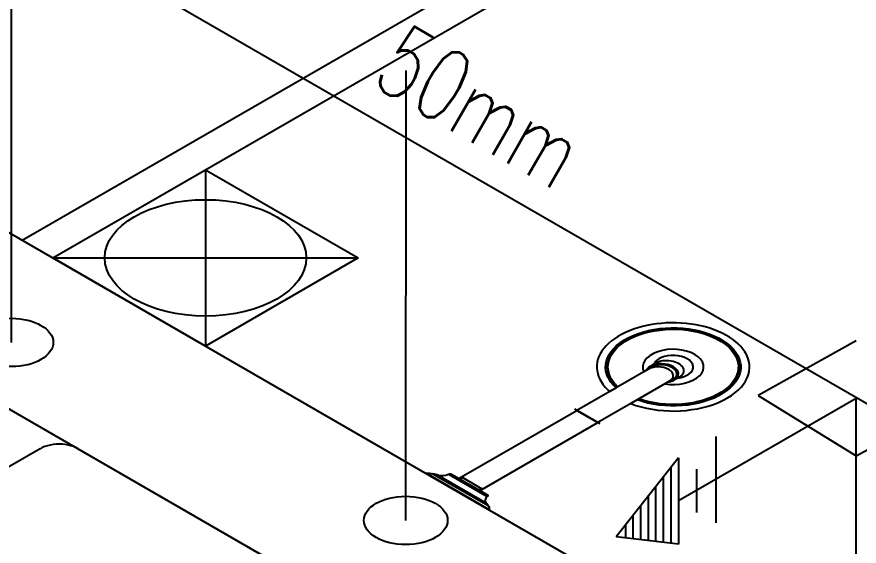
# Model space of a CAD drawing. Header units: millimetres. Extents: x 474.7 to 528.3, y 13.1 to 23.5.
# Drawn here: x 510.062 to 510.647, y 16.845 to 17.213 of the extents above; entities that cross this region are included whole.
import ezdxf

# ---------------------------------------------------------------- set-up
doc = ezdxf.new("R2010")
doc.units = ezdxf.units.MM
doc.header["$LTSCALE"] = 2.5
doc.linetypes.add('DASHDOT', pattern=[1, 0.5, -0.25, 0, -0.25])
doc.linetypes.add('HIDDEN2', pattern=[0.1875, 0.125, -0.0625])
for name, color, linetype in [('EIXO', 253, 'Continuous'), ('I-AGUA FRIA', 5, 'Continuous'), ('I-ARQ', 8, 'Continuous'), ('I-CONEXAO', 1, 'Continuous'), ('I-NORMO_INST', 4, 'Continuous')]:
    doc.layers.add(name, color=color, linetype=linetype)
doc.styles.add('25', font='ROMANS.SHX', dxfattribs={"width": 0.7, "height": 0.05})

# ---------------------------------------------------------------- blocks, each defined once
blk = doc.blocks.new('*U47')
at = {"color": 8, "extrusion": (0, 0.816497, 0.57735)}
blk.add_circle((0.00115, -4.25672, -3.01032), 0.02909, dxfattribs=at)
at = {"layer": 'EIXO', "linetype": 'HIDDEN2'}
blk.add_line((-0.00115, -0.0003, -2.96532), (0, 0.96404), dxfattribs=at)
blk = doc.blocks.new('A$C79730085')
at = {"color": 8}
for p, q in [((-0.004, 0.16452, 2.24829), (0.0038, 0.16002, 2.24829)), ((-0.00715, 0.16027, 2.24829), (0.00695, 0.15212, 2.24829)), ((-0.01031, 0.15602, 2.24829), (0.01011, 0.14423, 2.24829)), ((-0.01662, 0.14752, 2.24829), (0.01642, 0.12845, 2.24829)), ((-0.01346, 0.15177, 2.24829), (0.01326, 0.13634, 2.24829)), ((-0.01977, 0.14327, 2.24829), (0.01957, 0.12055, 2.24829)), ((-0.02293, 0.13902, 2.24829), (0.02273, 0.11266, 2.24829))]:
    blk.add_line(p, q, dxfattribs=at)
at = {"layer": 'I-CONEXAO'}
for p, q in [((-0.02608, 0.13477, 2.24829), (-0.0001, 0.16977, 2.24829)), ((0.02588, 0.10477, 2.24829), (-0.0001, 0.16977, 2.24829)), ((0.02588, 0.10477, 2.24829), (-0.02608, 0.13477, 2.24829)), ((0.01279, 0.09803), (-0.01319, 0.11303)), ((0.02578, 0.07494), (-0.02618, 0.10494))]:
    blk.add_line(p, q, dxfattribs=at)
blk = doc.blocks.new('*U48')
at = {"color": 8, "extrusion": (0, 0.816497, 0.57735)}
blk.add_circle((0, 0), 0.02909, dxfattribs=at)
at = {"layer": 'EIXO', "linetype": 'HIDDEN2'}
blk.add_line((0, 0, 2.24829), (0, 0.3, 2.24829), dxfattribs=at)
at = {"layer": 'I-AGUA FRIA'}
blk.add_line((0, 0.3, 2.24829), (-0.12337, 0.22877, 2.24829), dxfattribs=at)
at = {"rotation": 120.0081952903946}
blk.add_blockref('A$C79730085', (-0.0197, 0.28876), dxfattribs=at)
at = {"layer": 'I-NORMO_INST', "style": '25', "width": 0.7}
blk.add_text('CA ½"', height=0.05, dxfattribs=at).set_placement((-0.17858, 0.11018, 2.24829))

msp = doc.modelspace()

# ---------------------------------------------------------------- linework, layer by layer
at = {"layer": 'I-AGUA FRIA'}
msp.add_line((511.2227, 16.61495, 28.73953), (509.33466, 17.70501, 28.73953), dxfattribs=at)
at = {"layer": 'I-ARQ', "extrusion": (0, 0.816497, 0.57735)}
for p, q in [((510.06552, 17.05797, 22.25961), (511.02719, 17.61318, 21.47441)), ((510.08673, 17.04572, 22.27693), (511.0484, 17.60094, 21.49173)), ((509.48216, 17.39477, 21.7833), (511.23225, 16.38436, 23.21224)), ((509.37609, 17.33353, 21.8699), (511.12618, 16.32312, 23.29884)), ((510.08673, 17.04572, 22.27693), (510.1928, 17.10696, 22.19033)), ((510.1928, 17.10696, 22.19033), (510.29887, 17.04572, 22.27693)), ((510.1928, 17.10696, 22.19033), (510.1928, 16.98448, 22.36353)), ((510.1928, 16.98448, 22.36353), (510.08673, 17.04572, 22.27693)), ((510.08673, 17.04572, 22.27693), (510.29887, 17.04572, 22.27693)), ((510.29887, 17.04572, 22.27693), (510.1928, 16.98448, 22.36353)), ((510.07639, 16.91223, 22.46571), (509.98273, 16.85816, 22.54218)), ((510.39035, 16.74795, 22.69803), (510.10581, 16.91223, 22.46571))]:
    msp.add_line(p, q, dxfattribs=at)
at = {"layer": 'I-ARQ', "extrusion": (0, 0.816497, 0.57735), "elevation": 26.77936}
for points in [[(-510.48818, 8.52301, 0.700978), (-510.56859, 8.46396, 1), (-510.46676, 8.49384, 0.07613), (-510.47357, 8.50839)], [(-510.47798, 8.50397, -0.06962), (-510.47262, 8.49212, -5.480122), (-510.4926, 8.51859)], [(-510.51192, 8.49927, 3.836175), (-510.4973, 8.48466)], [(-510.5208, 8.49241, 1.802734), (-510.50417, 8.47577)], [(-510.35382, 8.60889, 0.280777), (-510.36158, 8.60802)], [(-510.36158, 8.60802, -0.377188), (-510.36422, 8.60819), (-510.38838, 8.63235, -0.377188), (-510.38855, 8.63499)], [(-510.38855, 8.63499, 0.280777), (-510.38769, 8.64276)]]:
    msp.add_lwpolyline(points, format="xyb", dxfattribs=at)
at = {"layer": 'I-ARQ', "ltscale": 0.06322, "extrusion": (0, 0.816497, 0.57735), "elevation": 26.77936}
for points in [[(-510.47798, 8.50397), (-510.47894, 8.50301, -0.067971), (-510.4739, 8.49174, -5.429636), (-510.49356, 8.51763)], [(-510.4973, 8.48466), (-510.47918, 8.50278, -0.067551), (-510.47421, 8.49165, -5.416932), (-510.4938, 8.51739)]]:
    msp.add_lwpolyline(points, format="xyb", dxfattribs=at)
for points in [[(-510.50401, 8.47794), (-510.4973, 8.48466)], [(-510.51192, 8.49927), (-510.48818, 8.52301)], [(-510.51863, 8.49256), (-510.51192, 8.49927)], [(-510.47357, 8.50839), (-510.45076, 8.5312)], [(-510.47798, 8.50397), (-510.47357, 8.50839)], [(-510.48818, 8.52301), (-510.46537, 8.54581)]]:
    msp.add_lwpolyline(points, dxfattribs=at)
at = {"layer": 'I-ARQ', "ltscale": 0.067121, "extrusion": (0, 0.816497, 0.57735), "elevation": 26.77936}
for points in [[(-510.50165, 8.47829), (-510.50417, 8.47577)], [(-510.50417, 8.47577), (-510.50545, 8.47449)]]:
    msp.add_lwpolyline(points, dxfattribs=at)
at = {"layer": 'I-ARQ', "ltscale": 0.067122, "extrusion": (0, 0.816497, 0.57735), "elevation": 26.77936}
msp.add_lwpolyline([(-510.52208, 8.49112), (-510.5182, 8.495, -0.128945), (-510.51353, 8.49766)], format="xyb", dxfattribs=at)
at = {"layer": 'I-ARQ', "extrusion": (0, 0.816497, 0.57735), "elevation": 26.77936}
for points in [[(-510.36899, 8.61296), (-510.45076, 8.5312)], [(-510.38361, 8.62758), (-510.46537, 8.54581)]]:
    msp.add_lwpolyline(points, dxfattribs=at)
at = {"layer": 'I-ARQ', "linetype": 'DASHDOT', "ltscale": 0.30975, "extrusion": (0, 0.816497, 0.57735), "elevation": 26.77936}
msp.add_lwpolyline([(-510.46684, 8.54728), (-510.4493, 8.52974)], dxfattribs=at)
at = {"layer": 'I-ARQ', "ltscale": 0.258125, "extrusion": (0, 0.816497, 0.57735), "elevation": 26.77936}
msp.add_lwpolyline([(-510.45076, 8.5312), (-510.46537, 8.54581)], dxfattribs=at)
at = {"layer": 'I-ARQ', "ltscale": 0.200747, "extrusion": (0, 0.816497, 0.57735), "elevation": 26.77936}
msp.add_lwpolyline([(-510.38912, 8.64582, -0.164371), (-510.38965, 8.6506), (-510.34597, 8.60692, -0.164371), (-510.35075, 8.60745)], format="xyb", dxfattribs=at)
at = {"layer": 'I-ARQ', "extrusion": (0, 0.816497, 0.57735), "elevation": 26.77936}
msp.add_lwpolyline([(-510.35075, 8.60745), (-510.38912, 8.64582), (-510.38769, 8.64276), (-510.35382, 8.60889)], close=True, dxfattribs=at)
at = {"layer": 'I-ARQ', "ltscale": 0.352288, "extrusion": (0, 0.816497, 0.57735), "elevation": 26.77936}
msp.add_lwpolyline([(-510.36158, 8.60802), (-510.38855, 8.63499)], dxfattribs=at)
at = {"layer": 'I-ARQ', "ltscale": 0.029062, "extrusion": (0, 0.816497, 0.57735), "elevation": 26.77936}
for points in [[(-510.36973, 8.61369), (-510.37137, 8.61204)], [(-510.38288, 8.62685), (-510.38453, 8.6252), (-510.38652, 8.62467)]]:
    msp.add_lwpolyline(points, dxfattribs=at)
at = {"layer": 'I-ARQ', "ltscale": 0.242325, "extrusion": (0, 0.816497, 0.57735), "elevation": 26.77936}
msp.add_lwpolyline([(-510.37064, 8.61131), (-510.38526, 8.62593)], dxfattribs=at)
at = {"layer": 'I-ARQ', "ltscale": 0.025813, "extrusion": (0, 0.816497, 0.57735), "elevation": 26.77936}
msp.add_lwpolyline([(-510.37137, 8.61204), (-510.37191, 8.61005)], dxfattribs=at)
at = {"layer": 'I-ARQ', "ltscale": 0.218093, "extrusion": (0, 0.816497, 0.57735), "elevation": 26.77936}
msp.add_lwpolyline([(-510.37137, 8.61204), (-510.38372, 8.6244)], dxfattribs=at)
at = {"layer": 'I-ARQ', "extrusion": (0, 0.816497, 0.57735)}
msp.add_circle((-510.1928, 8.34769, 26.77936), 0.07, dxfattribs=at)
msp.add_arc((-510.0911, 8.59092, 26.77936), 0.019, 219.25501, 320.74499, dxfattribs=at)
at = {"layer": 'I-ARQ', "extrusion": (-5.55112e-17, 0.816497, 0.57735)}
for centre, start_param, end_param in [((510.51377, 16.96771, 22.38725), 1.070796, 3.141564), ((510.50997, 16.96551, 22.39036), 6.283156, 9.424748), ((510.51377, 16.96771, 22.38725), 6.283156, 7.353981)]:
    msp.add_ellipse(centre, major_axis=(0.00832, -0.0048, 0.00679), ratio=0.939693, start_param=start_param, end_param=end_param, dxfattribs=at)
at = {"layer": 'I-ARQ', "extrusion": (-1.38778e-16, 0.816497, 0.57735)}
msp.add_ellipse((510.50997, 16.96551, 22.39036), major_axis=(0.00832, -0.0048, 0.00679), ratio=0.942388, start_param=3.140774, end_param=3.638398, dxfattribs=at)
at = {"layer": 'I-ARQ', "extrusion": (-2.77556e-17, 0.816497, 0.57735)}
for major_axis, start_param, end_param in [((0.00796, -0.0046, 0.0065), 5.874594, 9.833369), ((0.00789, -0.00456, 0.00644), 5.895727, 9.812236)]:
    msp.add_ellipse((510.50984, 16.96544, 22.39046), major_axis=major_axis, ratio=0.939693, start_param=start_param, end_param=end_param, dxfattribs=at)
at = {"layer": 'I-ARQ', "extrusion": (2.77556e-17, 0.816497, 0.57735)}
for centre, major_axis, start_param, end_param in [((510.50774, 16.96423, 22.39217), (-0.00731, 0.00422, -0.00597), 3.141593, 6.283185), ((510.50993, 16.96549, 22.39039), (0.00746, -0.00431, 0.00609), 3.141564, 3.341037), ((510.51033, 16.96572, 22.39006), (0.00746, -0.00431, 0.00609), 3.169992, 3.341037), ((510.50993, 16.96549, 22.39039), (0.00746, -0.00431, 0.00609), 1.070796, 3.141564), ((510.50993, 16.96549, 22.39039), (0.00746, -0.00431, 0.00609), 6.283156, 7.353981), ((510.50993, 16.96549, 22.39039), (0.00746, -0.00431, 0.00609), 6.083746, 6.283156), ((510.51033, 16.96572, 22.39006), (0.00746, -0.00431, 0.00609), 6.083746, 6.254788)]:
    msp.add_ellipse(centre, major_axis=major_axis, ratio=0.939693, start_param=start_param, end_param=end_param, dxfattribs=at)
at = {"layer": 'I-CONEXAO'}
for p, q in [((510.64484, 16.9881, 3.20669), (510.57679, 16.95015, 3.20669)), ((510.64484, 16.9081, 3.20669), (510.7129, 16.94605, 3.20669))]:
    msp.add_line(p, q, dxfattribs=at)
at = {"layer": 'I-CONEXAO', "elevation": 3.20669}
msp.add_lwpolyline([(510.57679, 16.95015), (510.64484, 16.9081)], dxfattribs=at)

# ---------------------------------------------------------------- block references
at = {"layer": 'I-AGUA FRIA'}
for name, p in [('*U47', (510.33301, 16.86363)), ('*U48', (510.05794, 16.98695, 0.4792)), ('*U48', (510.64484, 16.6481, 0.9584))]:
    msp.add_blockref(name, p, dxfattribs=at)

# ---------------------------------------------------------------- texts
at = {"layer": 'I-NORMO_INST', "style": '25', "width": 0.7}
msp.add_text('50mm', height=0.05, rotation=330, dxfattribs=at).set_placement((510.30657, 17.16683, 26.49124))

doc.saveas('drawing.dxf')
